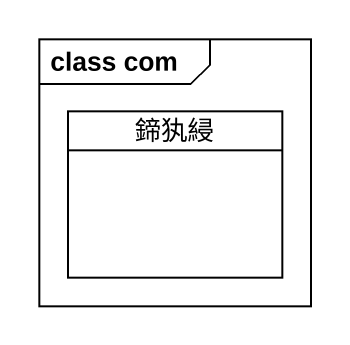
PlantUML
@startuml
mainframe class com
hide circle
hide empty members
class 鍗犱綅
@enduml
